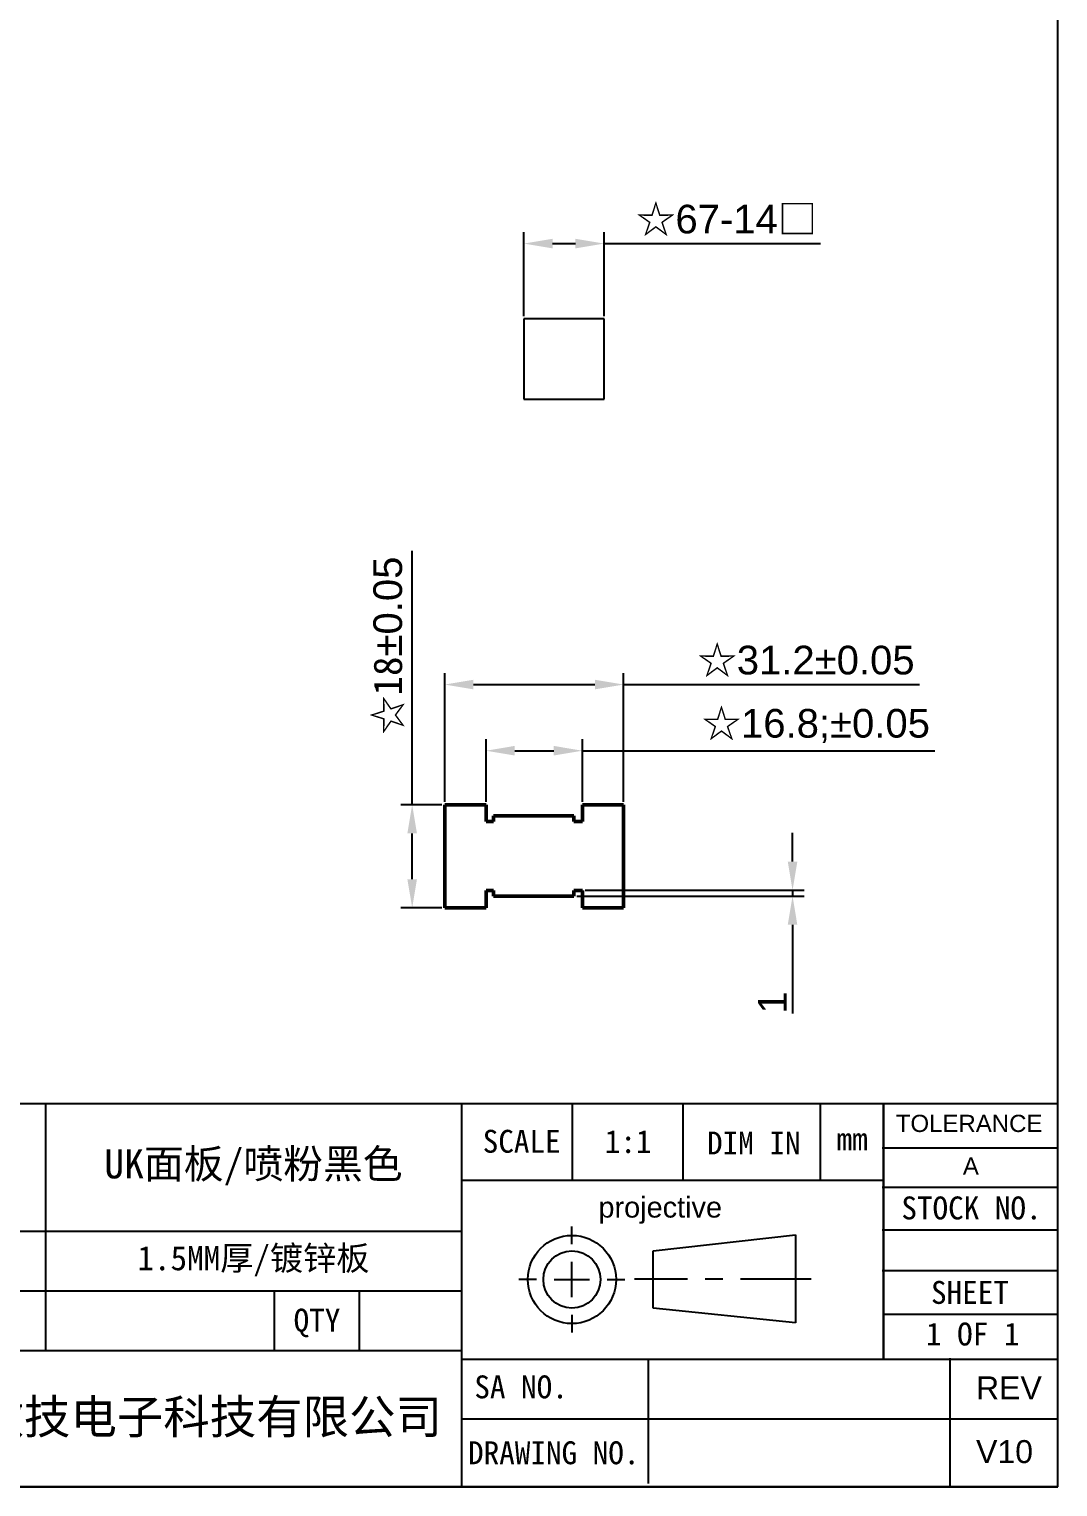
# Model space of a CAD drawing. Header units: millimetres. Extents: x 10619 to 11332, y 86 to 1699.
# Drawn here: x 11152.1 to 11331.6, y 638.3 to 892.5 of the extents above; entities that cross this region are included whole.
import ezdxf

# ---------------------------------------------------------------- set-up
doc = ezdxf.new("R2010")
doc.units = ezdxf.units.MM
doc.layers.add('lover', color=7, linetype='Continuous')
doc.styles.add('STYLE1', font='')
doc.styles.add('标注', font='arial.ttf')
doc.styles.get('STYLE1').set_extended_font_data('SimSun')
doc.dimstyles.new('ISO-25', dxfattribs={"dimtxt": 5, "dimasz": 5, "dimexe": 2, "dimexo": 0.5, "dimgap": 1, "dimtad": 1, "dimdec": 3, "dimdsep": 46, "dimtxsty": '标注', "dimcen": 2.5, "dimadec": 0, "dimazin": 0, "dimtfac": 1, "dimtdec": 3, "dimtmove": 0, "dimatfit": 3, "dimfxl": 1, "dimarcsym": 0})

# ---------------------------------------------------------------- blocks, each defined once
blk = doc.blocks.new('*D24')
at = {"color": 0, "lineweight": -2}
for p, q in [((11238.43, 842.48), (11238.43, 857.13)), ((11252.43, 842.48), (11252.43, 857.13)), ((11243.43, 855.13), (11247.43, 855.13)), ((11252.43, 855.13), (11290.17, 855.13))]:
    blk.add_line(p, q, dxfattribs=at)
at = {"color": 0}
for points in [[(11243.43, 855.96), (11243.43, 854.3), (11238.43, 855.13)], [(11247.43, 855.96), (11247.43, 854.3), (11252.43, 855.13)]]:
    blk.add_solid(points, dxfattribs=at)
at = {"layer": 'Defpoints', "color": 0}
for p in [(11252.43, 855.13), (11238.43, 841.98), (11252.43, 841.98)]:
    blk.add_point(p, dxfattribs=at)
at = {"color": 0, "insert": (11273.8, 859.18), "char_height": 5, "attachment_point": 5, "style": '标注'}
blk.add_mtext('{\\fSimSun|b0|i0|c134|p2;☆}67-14{\\fSimSun|b0|i0|c134|p2;□}', dxfattribs=at)
blk = doc.blocks.new('*D25')
at = {"color": 0, "lineweight": -2}
for p, q in [((11218.95, 757.26), (11218.95, 801.54)), ((11224.13, 757.26), (11216.95, 757.26)), ((11218.95, 744.26), (11218.95, 752.26)), ((11224.13, 739.26), (11216.95, 739.26))]:
    blk.add_line(p, q, dxfattribs=at)
at = {"color": 0}
for points in [[(11218.11, 752.26), (11219.78, 752.26), (11218.95, 757.26)], [(11218.11, 744.26), (11219.78, 744.26), (11218.95, 739.26)]]:
    blk.add_solid(points, dxfattribs=at)
at = {"layer": 'Defpoints', "color": 0}
for p in [(11224.63, 757.26), (11218.95, 739.26), (11224.63, 739.26)]:
    blk.add_point(p, dxfattribs=at)
at = {"color": 0, "insert": (11214.9, 785.01), "char_height": 5, "attachment_point": 5, "rotation": 90, "style": '标注'}
blk.add_mtext('{\\fSimSun|b0|i0|c134|p2;☆\\fSimSun|b0|i0|c0|p2;18}%%P0.05', dxfattribs=at)
blk = doc.blocks.new('*D26')
at = {"color": 0, "lineweight": -2}
for p, q in [((11224.63, 757.76), (11224.63, 780.21)), ((11229.63, 778.21), (11250.83, 778.21)), ((11255.83, 757.76), (11255.83, 780.21)), ((11255.83, 778.21), (11307.42, 778.21))]:
    blk.add_line(p, q, dxfattribs=at)
at = {"color": 0}
for points in [[(11229.63, 779.05), (11229.63, 777.38), (11224.63, 778.21)], [(11250.83, 779.05), (11250.83, 777.38), (11255.83, 778.21)]]:
    blk.add_solid(points, dxfattribs=at)
at = {"layer": 'Defpoints', "color": 0}
for p in [(11255.83, 778.21), (11224.63, 757.26), (11255.83, 757.26)]:
    blk.add_point(p, dxfattribs=at)
at = {"color": 0, "insert": (11287.67, 782.26), "char_height": 5, "attachment_point": 5, "style": '标注'}
blk.add_mtext('☆31.2%%P0.05', dxfattribs=at)
blk = doc.blocks.new('*D27')
at = {"color": 0, "lineweight": -2}
for p, q in [((11231.83, 757.76), (11231.83, 768.67)), ((11248.63, 757.76), (11248.63, 768.67)), ((11236.83, 766.67), (11243.63, 766.67)), ((11248.63, 766.67), (11310.1, 766.67))]:
    blk.add_line(p, q, dxfattribs=at)
at = {"color": 0}
for points in [[(11236.83, 767.51), (11236.83, 765.84), (11231.83, 766.67)], [(11243.63, 767.51), (11243.63, 765.84), (11248.63, 766.67)]]:
    blk.add_solid(points, dxfattribs=at)
at = {"layer": 'Defpoints', "color": 0}
for p in [(11248.63, 766.67), (11231.83, 757.26), (11248.63, 757.26)]:
    blk.add_point(p, dxfattribs=at)
at = {"color": 0, "insert": (11289.38, 770.99), "char_height": 5, "attachment_point": 5, "style": '标注'}
blk.add_mtext('☆16.8;%%P0.05', dxfattribs=at)
blk = doc.blocks.new('*D28')
at = {"color": 0, "lineweight": -2}
for p, q in [((11285.3, 747.32), (11285.3, 752.32)), ((11247.65, 741.32), (11287.3, 741.32)), ((11249.13, 742.32), (11287.3, 742.32)), ((11285.3, 742.32), (11285.3, 741.32)), ((11285.3, 736.32), (11285.3, 720.84))]:
    blk.add_line(p, q, dxfattribs=at)
at = {"color": 0}
for points in [[(11284.47, 747.32), (11286.13, 747.32), (11285.3, 742.32)], [(11284.47, 736.32), (11286.13, 736.32), (11285.3, 741.32)]]:
    blk.add_solid(points, dxfattribs=at)
at = {"layer": 'Defpoints', "color": 0}
for p in [(11247.15, 741.32), (11248.63, 742.32), (11285.3, 742.32)]:
    blk.add_point(p, dxfattribs=at)
at = {"color": 0, "insert": (11281.79, 722.76), "char_height": 5, "attachment_point": 5, "rotation": 90, "style": '标注'}
blk.add_mtext('1', dxfattribs=at)

msp = doc.modelspace()

# ---------------------------------------------------------------- linework, layer by layer
at = {"color": 7, "linetype": 'Continuous'}
for p, q in [((11331.5777, 638.2682), (11331.5777, 1142.3025)), ((11252.4264, 841.9755), (11238.4264, 841.9755)), ((11238.4264, 841.9755), (11238.4264, 827.9755)), ((11252.4264, 827.9755), (11252.4264, 841.9755)), ((11238.4264, 827.9755), (11252.4264, 827.9755)), ((10618.802, 638.2682), (11331.5777, 638.2682))]:
    msp.add_line(p, q, dxfattribs=at)
at = {"color": 7, "linetype": 'Continuous', "lineweight": 50}
for p, q in [((11231.8309, 757.2568), (11224.6309, 757.2568)), ((11224.6309, 757.2568), (11224.6309, 739.2568)), ((11231.8309, 754.3154), (11231.8309, 757.2568)), ((11247.153, 755.3154), (11233.153, 755.3154)), ((11233.153, 755.3154), (11233.153, 754.3154)), ((11247.153, 754.3154), (11247.153, 755.3154)), ((11255.8309, 757.2568), (11248.6309, 757.2568)), ((11248.6309, 757.2568), (11248.6309, 754.3154)), ((11255.8309, 739.2568), (11255.8309, 757.2568)), ((11233.153, 754.3154), (11231.8309, 754.3154)), ((11248.6309, 754.3154), (11247.153, 754.3154)), ((11231.8309, 742.3154), (11233.153, 742.3154)), ((11231.8309, 739.2568), (11231.8309, 742.3154)), ((11233.153, 742.3154), (11233.153, 741.3154)), ((11233.153, 741.3154), (11247.153, 741.3154)), ((11247.153, 742.3154), (11248.6309, 742.3154)), ((11247.153, 741.3154), (11247.153, 742.3154)), ((11248.6309, 742.3154), (11248.6309, 739.2568)), ((11224.6309, 739.2568), (11231.8309, 739.2568)), ((11248.6309, 739.2568), (11255.8309, 739.2568))]:
    msp.add_line(p, q, dxfattribs=at)
at = {"linetype": 'Continuous'}
for p, q in [((11056.6361, 705.1459), (11331.5777, 705.1459)), ((11056.6361, 705.1459), (11331.5777, 705.1459)), ((11154.9704, 705.1459), (11154.9704, 682.8534)), ((11227.5457, 705.1459), (11227.5457, 638.2682)), ((11246.866, 705.1459), (11246.866, 691.7704)), ((11266.1862, 705.1459), (11266.1862, 691.7704)), ((11290.1069, 705.1459), (11290.1069, 691.7704)), ((11300.9206, 697.3992), (11331.3296, 697.3992)), ((11227.5457, 691.7704), (11301.1687, 691.7704)), ((11300.9206, 690.5405), (11331.3296, 690.5405)), ((11123.5138, 682.8534), (11227.5457, 682.8534)), ((11154.9704, 682.8534), (11154.9704, 662.047)), ((11300.9206, 683.1002), (11331.3296, 683.1002)), ((11300.9206, 676.0065), (11331.3296, 676.0065)), ((11123.5138, 672.4502), (11227.5457, 672.4502)), ((11194.85, 672.4502), (11194.85, 662.047)), ((11209.7117, 672.4502), (11209.7117, 662.047)), ((11301.411, 668.4124), (11331.5777, 668.4124)), ((11123.5138, 662.047), (11227.5457, 662.047)), ((11227.5457, 660.5608), (11331.5777, 660.5608)), ((11312.7305, 660.687), (11312.7305, 638.3945)), ((11227.5457, 650.1576), (11331.5777, 650.1576)), ((11331.5777, 638.2682), (10964.9889, 638.2682)), ((11331.5777, 638.2682), (10964.9889, 638.2682))]:
    msp.add_line(p, q, dxfattribs=at)
at = {"linetype": 'Continuous', "lineweight": 30}
msp.add_line((11301.1687, 705.1459), (11301.1687, 660.5608), dxfattribs=at)
at = {"color": 1, "linetype": 'Continuous', "lineweight": 25}
for p, q in [((11246.8135, 680.5925), (11246.8135, 683.6701)), ((11246.8135, 671.3598), (11246.8135, 677.515)), ((11240.6584, 674.4374), (11237.5809, 674.4374)), ((11243.736, 674.4374), (11249.8911, 674.4374)), ((11252.9687, 674.4374), (11256.0462, 674.4374)), ((11266.976, 674.4917), (11257.7433, 674.4917)), ((11273.1311, 674.4917), (11270.0536, 674.4917)), ((11288.5189, 674.4917), (11276.2087, 674.4917)), ((11246.8135, 668.2823), (11246.8135, 665.2047))]:
    msp.add_line(p, q, dxfattribs=at)
at = {"linetype": 'Continuous', "lineweight": 25}
for p, q in [((11260.9933, 679.4197), (11285.8247, 682.2073)), ((11285.8247, 682.2073), (11285.8247, 666.8629)), ((11260.9933, 669.4551), (11260.9933, 679.4197)), ((11285.8247, 666.8629), (11260.9933, 669.4551))]:
    msp.add_line(p, q, dxfattribs=at)
for radius in [7.6939, 4.9823]:
    msp.add_circle((11246.8135, 674.4374), radius, dxfattribs=at)
at = {"layer": 'lover'}
msp.add_line((11260.1593, 638.8627), (11260.1593, 660.5608), dxfattribs=at)

# ---------------------------------------------------------------- texts
at = {"style": 'STYLE1'}
for s, height, p in [('SCALE', 3.99542, (11231.2503, 696.5463)), ('1:1', 3.99542, (11252.5491, 696.5048)), ('DIM IN', 3.99542, (11270.3848, 696.2428)), ('mm', 3.99542, (11292.9724, 696.9468)), ('STOCK NO.', 3.99542, (11304.2852, 684.9207)), ('SHEET', 3.99542, (11309.4559, 670.184)), ('QTY', 3.99542, (11198.2668, 665.3469)), ('1 OF 1', 3.99542, (11308.5707, 662.9254)), ('SA NO.', 3.99542, (11229.7937, 653.706)), ('DRAWING NO.', 3.995423, (11228.695, 642.2126))]:
    msp.add_text(s, height=height, dxfattribs=at).set_placement(p)
at = {"linetype": 'Continuous', "lineweight": 35, "char_height": 2.996567, "attachment_point": 1, "style": 'STYLE1'}
for s, insert, width in [('{\\fArial|b0|i0|c0|p32;TOLERANCE}', (11303.3085, 703.165), 25.874698), ('{\\fArial|b0|i0|c0|p32;A}', (11315.0106, 695.7242), 4.615828)]:
    msp.add_mtext(s, dxfattribs=dict(at, insert=insert, width=width))
for s, insert, char_height, width, attachment_point, style in [('UK面板/喷粉黑色', (11191.2581, 693.9997), 5.09126, 72.575369, 5, 'STYLE1'), ('{\\fArial|b0|i0|c0|p34;projective}', (11251.439, 688.8429), 3.606503, 22.759763, 1, 'STYLE1'), ('1.5MM厚/镀锌板', (11191.2581, 677.6518), 4.24271, 72.575369, 5, 'STYLE1'), ('{\\fArial|b0|i0|c0|p32;REV}', (11317.3067, 657.5364), 3.995423, 34.521954, 1, 'STYLE1'), ('{\\fSimSun|b0|i0|c134|p2;东莞微技电子科技有限公司}', (11175.5298, 650.1576), 5.939798, 104.031971, 5, '标注'), ('{\\fArial|b0|i0|c0|p32;V10}', (11317.3142, 646.4181), 3.995423, 10.700109, 1, 'STYLE1')]:
    msp.add_mtext(s, dxfattribs=dict(insert=insert, char_height=char_height, width=width, attachment_point=attachment_point, style=style))

# ---------------------------------------------------------------- dimensions: what is measured, and where the dimension line sits
at = {"color": 7}
dim = msp.add_linear_dim(base=(11252.4264, 855.1312), p1=(11238.4264, 841.9755), p2=(11252.4264, 841.9755), text='{\\fSimSun|b0|i0|c134|p2;☆}67-<>{\\fSimSun|b0|i0|c134|p2;□}', dimstyle='ISO-25', dxfattribs=at)
dim.commit()
dim.dimension.update_dxf_attribs({"geometry": '*D24', "text_midpoint": (11273.7975, 859.1759)})
dim = msp.add_linear_dim(base=(11218.9455, 739.2568), p1=(11224.6309, 757.2568), p2=(11224.6309, 739.2568), angle=90, text='{\\fSimSun|b0|i0|c134|p2;☆\\fSimSun|b0|i0|c0|p2;<>}%%P0.05', dimstyle='ISO-25')
dim.commit()
dim.dimension.update_dxf_attribs({"geometry": '*D25', "text_midpoint": (11218.9455, 785.0109), "dimtype": 160})
for base, p1, p2, text, picture, middle in [((11255.8309, 778.2143), (11224.6309, 757.2568), (11255.8309, 757.2568), '☆<>%%P0.05', '*D26', (11287.6688, 778.2143)), ((11248.6309, 766.6736), (11231.8309, 757.2568), (11248.6309, 757.2568), '☆<>;%%P0.05', '*D27', (11289.3805, 766.6736))]:
    dim = msp.add_linear_dim(base=base, p1=p1, p2=p2, text=text, dimstyle='ISO-25')
    dim.commit()
    dim.dimension.update_dxf_attribs({"geometry": picture, "text_midpoint": middle, "dimtype": 160})
dim = msp.add_linear_dim(base=(11285.2993, 742.3154), p1=(11247.153, 741.3154), p2=(11248.6309, 742.3154), angle=90, dimstyle='ISO-25')
dim.commit()
dim.dimension.update_dxf_attribs({"geometry": '*D28', "text_midpoint": (11285.2993, 722.7598), "dimtype": 160})

doc.saveas('drawing.dxf')
